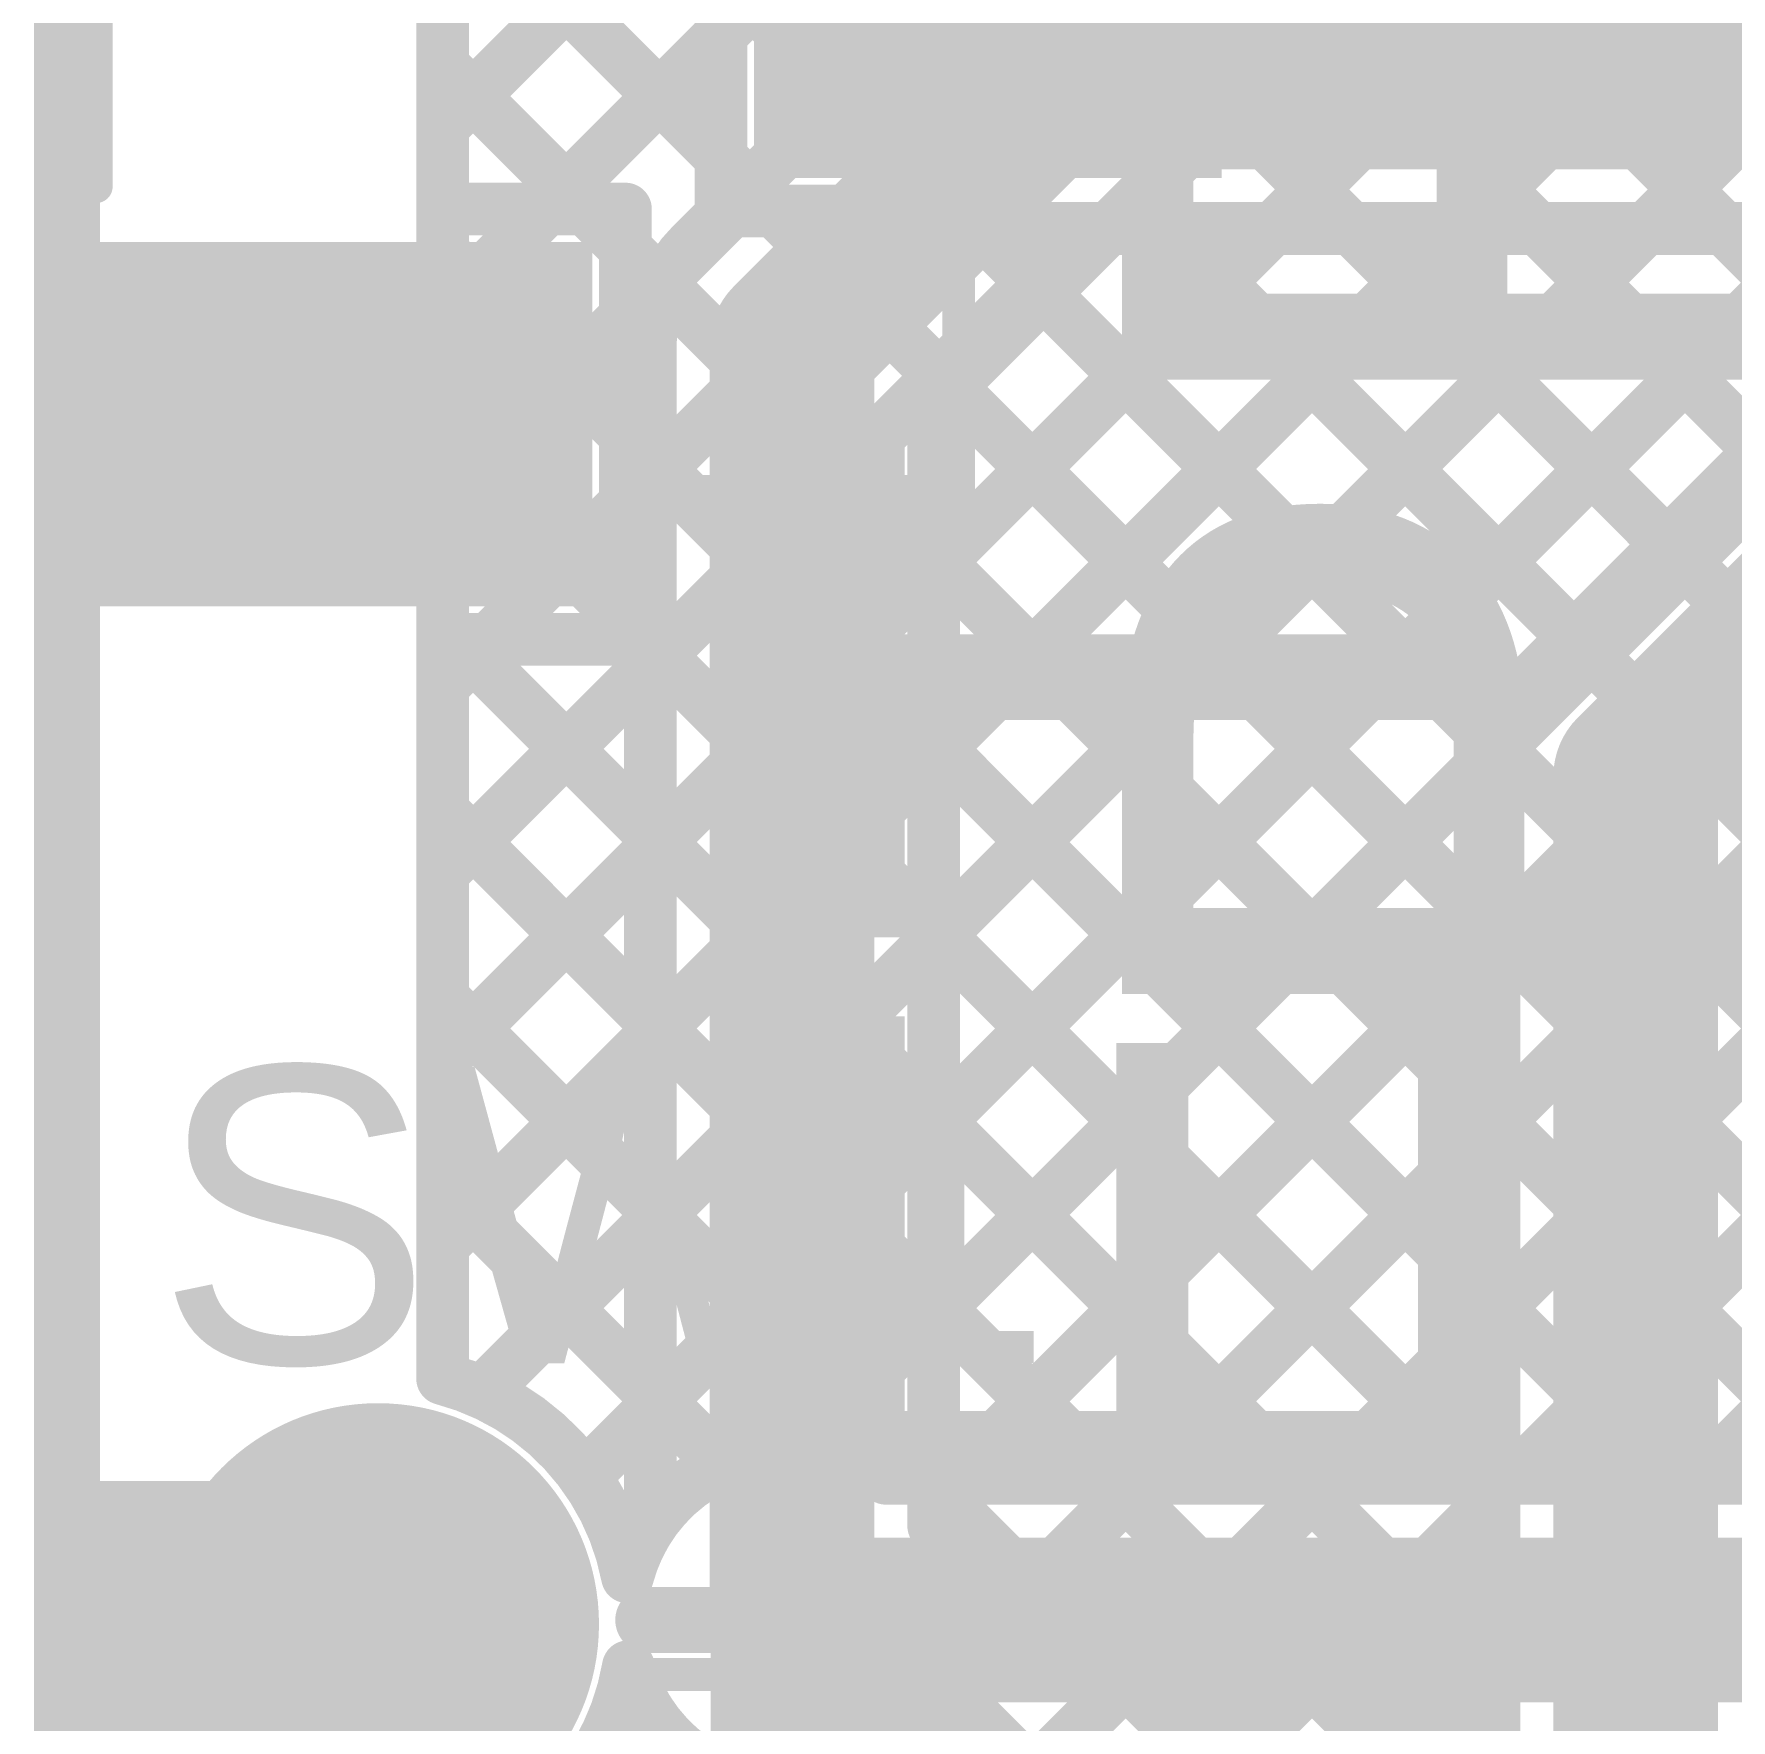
# Model space of a CAD drawing. Header units: millimetres. Extents: x -0.08 to 7.12, y -0.08 to 3.98.
# Drawn here: x -0.084 to 0.1735, y 2.6708 to 2.9266 of the extents above; entities that cross this region are included whole.
import ezdxf

# ---------------------------------------------------------------- set-up
doc = ezdxf.new("R2010")
doc.units = ezdxf.units.MM
doc.header["$MEASUREMENT"] = 0
for name, color, linetype in [('BottomLayer', 5, 'Continuous'), ('BottomSolder', 6, 'Continuous'), ('Mechanical2', 216, 'Continuous'), ('MultiLayer', 9, 'Continuous'), ('PadHoleLayer', 156, 'Continuous'), ('TopLayer', 1, 'Continuous'), ('TopOverlay', 2, 'Continuous'), ('TopPaste', 8, 'Continuous'), ('TopSolder', 216, 'Continuous'), ('ViaHoleLayer', 16, 'Continuous')]:
    doc.layers.add(name, color=color, linetype=linetype)
doc.styles.add('Arial', font='', dxfattribs={"height": 0.2})
doc.styles.get('Arial').set_extended_font_data('Arial')

# ---------------------------------------------------------------- blocks, each defined once
blk = doc.blocks.new('VOLTLINK_TARGET_20')
at = {"layer": 'TopLayer'}
for points in [[(-0.17323, 0.08514), (-0.12598, 0.08514), (-0.12598, 0.01427), (-0.17323, 0.01427)], [(0.12598, 0.08514), (0.17323, 0.08514), (0.17323, 0.01427), (0.12598, 0.01427)], [(-0.10827, -0.01821), (-0.08858, -0.01821), (-0.08858, -0.0812), (-0.10827, -0.0812)], [(-0.0689, -0.01821), (-0.04921, -0.01821), (-0.04921, -0.0812), (-0.0689, -0.0812)], [(-0.02953, -0.01821), (-0.00984, -0.01821), (-0.00984, -0.0812), (-0.02953, -0.0812)], [(0.00984, -0.01821), (0.02953, -0.01821), (0.02953, -0.0812), (0.00984, -0.0812)], [(0.04921, -0.01821), (0.0689, -0.01821), (0.0689, -0.0812), (0.04921, -0.0812)], [(0.08858, -0.01821), (0.10827, -0.01821), (0.10827, -0.0812), (0.08858, -0.0812)]]:
    blk.add_hatch(color=1, dxfattribs=at).paths.add_polyline_path(points)
at = {"layer": 'TopPaste'}
for points in [[(-0.17323, 0.08514), (-0.12598, 0.08514), (-0.12598, 0.01427), (-0.17323, 0.01427)], [(0.12598, 0.08514), (0.17323, 0.08514), (0.17323, 0.01427), (0.12598, 0.01427)], [(-0.10827, -0.01821), (-0.08858, -0.01821), (-0.08858, -0.0812), (-0.10827, -0.0812)], [(-0.0689, -0.01821), (-0.04921, -0.01821), (-0.04921, -0.0812), (-0.0689, -0.0812)], [(-0.02953, -0.01821), (-0.00984, -0.01821), (-0.00984, -0.0812), (-0.02953, -0.0812)], [(0.00984, -0.01821), (0.02953, -0.01821), (0.02953, -0.0812), (0.00984, -0.0812)], [(0.04921, -0.01821), (0.0689, -0.01821), (0.0689, -0.0812), (0.04921, -0.0812)], [(0.08858, -0.01821), (0.10827, -0.01821), (0.10827, -0.0812), (0.08858, -0.0812)]]:
    blk.add_hatch(color=8, dxfattribs=at).paths.add_polyline_path(points)
at = {"layer": 'TopSolder'}
for points in [[(-0.17723, 0.08914), (-0.12198, 0.08914), (-0.12198, 0.01027), (-0.17723, 0.01027)], [(0.12198, 0.08914), (0.17723, 0.08914), (0.17723, 0.01027), (0.12198, 0.01027)], [(-0.11227, -0.01421), (-0.08458, -0.01421), (-0.08458, -0.0852), (-0.11227, -0.0852)], [(-0.0729, -0.01421), (-0.04521, -0.01421), (-0.04521, -0.0852), (-0.0729, -0.0852)], [(-0.03353, -0.01421), (-0.00584, -0.01421), (-0.00584, -0.0852), (-0.03353, -0.0852)], [(0.00584, -0.01421), (0.03353, -0.01421), (0.03353, -0.0852), (0.00584, -0.0852)], [(0.04521, -0.01421), (0.0729, -0.01421), (0.0729, -0.0852), (0.04521, -0.0852)], [(0.08458, -0.01421), (0.11227, -0.01421), (0.11227, -0.0852), (0.08458, -0.0852)]]:
    blk.add_hatch(color=216, dxfattribs=at).paths.add_polyline_path(points)
at = {"layer": 'TopOverlay', "const_width": 0.005}
for points in [[(-0.11356, 0.08556), (0.11544, 0.08556)], [(-0.15981, -0.00474), (-0.15981, -0.04528)], [(0.15981, -0.00474), (0.15981, -0.04528)], [(-0.15981, -0.04528), (-0.12128, -0.04528)], [(0.12128, -0.04528), (0.15981, -0.04528)], [(-0.124, -0.056), (-0.119, -0.061)], [(-0.124, -0.056), (-0.124, -0.066)], [(-0.119, -0.061), (-0.124, -0.066)]]:
    blk.add_lwpolyline(points, dxfattribs=at)
at = {"layer": 'TopOverlay', "const_width": 0.0025}
for points in [[(-0.11481, 0.08556, 1), (-0.11231, 0.08556, 1)], [(0.11419, 0.08556, 1), (0.11669, 0.08556, 1)], [(-0.16106, -0.00474, 1), (-0.15856, -0.00474, 1)], [(0.15856, -0.00474, 1), (0.16106, -0.00474, 1)], [(-0.16106, -0.04528, 1), (-0.15856, -0.04528, 1)], [(-0.16106, -0.04528, 1), (-0.15856, -0.04528, 1)], [(-0.12253, -0.04528, 1), (-0.12003, -0.04528, 1)], [(0.12003, -0.04528, 1), (0.12253, -0.04528, 1)], [(0.15856, -0.04528, 1), (0.16106, -0.04528, 1)], [(0.15856, -0.04528, 1), (0.16106, -0.04528, 1)], [(-0.12525, -0.056, 1), (-0.12275, -0.056, 1)], [(-0.12525, -0.056, 1), (-0.12275, -0.056, 1)], [(-0.12025, -0.061, 1), (-0.11775, -0.061, 1)], [(-0.12025, -0.061, 1), (-0.11775, -0.061, 1)], [(-0.12525, -0.066, 1), (-0.12275, -0.066, 1)], [(-0.12525, -0.066, 1), (-0.12275, -0.066, 1)]]:
    blk.add_lwpolyline(points, format="xyb", close=True, dxfattribs=at)
blk = doc.blocks.new('YTS_B003_2A_40')
at = {"layer": 'BottomLayer'}
h = blk.add_hatch(color=5, dxfattribs=at)
edge = h.paths.add_edge_path()
edge.add_arc((-0.14764, 0.0187), 0.02953, 0, 360)
h = blk.add_hatch(color=5, dxfattribs=at)
edge = h.paths.add_edge_path()
edge.add_arc((0.14764, 0.0187), 0.02953, 0, 360)
at = {"layer": 'BottomSolder'}
h = blk.add_hatch(color=6, dxfattribs=at)
edge = h.paths.add_edge_path()
edge.add_arc((-0.14764, 0.0187), 0.03353, 0, 360)
h = blk.add_hatch(color=6, dxfattribs=at)
edge = h.paths.add_edge_path()
edge.add_arc((0.14764, 0.0187), 0.03353, 0, 360)
h = blk.add_hatch(color=6, dxfattribs=at)
edge = h.paths.add_edge_path()
edge.add_arc((-0.04528, 0.00689), 0.004, 0, 360)
h = blk.add_hatch(color=6, dxfattribs=at)
edge = h.paths.add_edge_path()
edge.add_arc((0.04528, 0.00689), 0.004, 0, 360)
at = {"layer": 'MultiLayer'}
h = blk.add_hatch(color=9, dxfattribs=at)
edge = h.paths.add_edge_path()
edge.add_arc((-0.14764, 0.0187), 0.02953, 0, 360)
h = blk.add_hatch(color=9, dxfattribs=at)
edge = h.paths.add_edge_path()
edge.add_arc((0.14764, 0.0187), 0.02953, 0, 360)
at = {"layer": 'PadHoleLayer'}
h = blk.add_hatch(color=156, dxfattribs=at)
edge = h.paths.add_edge_path()
edge.add_arc((-0.14764, 0.0187), 0.01575, 0, 360)
h = blk.add_hatch(color=156, dxfattribs=at)
edge = h.paths.add_edge_path()
edge.add_arc((0.14764, 0.0187), 0.01575, 0, 360)
h = blk.add_hatch(color=156, dxfattribs=at)
edge = h.paths.add_edge_path()
edge.add_arc((-0.04528, 0.00689), 0.01772, 0, 360)
h = blk.add_hatch(color=156, dxfattribs=at)
edge = h.paths.add_edge_path()
edge.add_arc((0.04528, 0.00689), 0.01772, 0, 360)
at = {"layer": 'TopLayer'}
for points in [[(-0.16535, 0.05807), (-0.1063, 0.05807), (-0.1063, 0.03051), (-0.16535, 0.03051)], [(0.1063, 0.05807), (0.16535, 0.05807), (0.16535, 0.03051), (0.1063, 0.03051)], [(-0.05906, -0.06791), (-0.1063, -0.06791), (-0.1063, -0.02067), (-0.05906, -0.02067)], [(0.05906, -0.02067), (0.1063, -0.02067), (0.1063, -0.06791), (0.05906, -0.06791)]]:
    blk.add_hatch(color=1, dxfattribs=at).paths.add_polyline_path(points)
h = blk.add_hatch(color=1, dxfattribs=at)
edge = h.paths.add_edge_path()
edge.add_arc((-0.14764, 0.0187), 0.02953, 0, 360)
h = blk.add_hatch(color=1, dxfattribs=at)
edge = h.paths.add_edge_path()
edge.add_arc((0.14764, 0.0187), 0.02953, 0, 360)
at = {"layer": 'TopPaste'}
for points in [[(-0.16535, 0.05807), (-0.1063, 0.05807), (-0.1063, 0.03051), (-0.16535, 0.03051)], [(0.1063, 0.05807), (0.16535, 0.05807), (0.16535, 0.03051), (0.1063, 0.03051)], [(-0.05906, -0.06791), (-0.1063, -0.06791), (-0.1063, -0.02067), (-0.05906, -0.02067)], [(0.05906, -0.02067), (0.1063, -0.02067), (0.1063, -0.06791), (0.05906, -0.06791)]]:
    blk.add_hatch(color=8, dxfattribs=at).paths.add_polyline_path(points)
at = {"layer": 'TopSolder'}
for points in [[(-0.16935, 0.06207), (-0.1023, 0.06207), (-0.1023, 0.02651), (-0.16935, 0.02651)], [(0.1023, 0.06207), (0.16935, 0.06207), (0.16935, 0.02651), (0.1023, 0.02651)], [(-0.05506, -0.07191), (-0.1103, -0.07191), (-0.1103, -0.01667), (-0.05506, -0.01667)], [(0.05506, -0.01667), (0.1103, -0.01667), (0.1103, -0.07191), (0.05506, -0.07191)]]:
    blk.add_hatch(color=216, dxfattribs=at).paths.add_polyline_path(points)
h = blk.add_hatch(color=216, dxfattribs=at)
edge = h.paths.add_edge_path()
edge.add_arc((-0.14764, 0.0187), 0.03353, 0, 360)
h = blk.add_hatch(color=216, dxfattribs=at)
edge = h.paths.add_edge_path()
edge.add_arc((0.14764, 0.0187), 0.03353, 0, 360)
h = blk.add_hatch(color=216, dxfattribs=at)
edge = h.paths.add_edge_path()
edge.add_arc((-0.04528, 0.00689), 0.004, 0, 360)
h = blk.add_hatch(color=216, dxfattribs=at)
edge = h.paths.add_edge_path()
edge.add_arc((0.04528, 0.00689), 0.004, 0, 360)
at = {"layer": 'TopOverlay'}
for points, const_width in [([(-0.145, 0.063), (0.144, 0.063)], 0.005), ([(-0.14, -0.018), (-0.14, -0.046)], 0.005), ([(0.14, -0.018), (0.14, -0.046)], 0.005), ([(-0.14, -0.046), (-0.113, -0.046)], 0.005), ([(0.113, -0.046), (0.14, -0.046)], 0.005), ([(-0.122, -0.054), (-0.116, -0.06)], 0.00787), ([(-0.122, -0.054), (-0.122, -0.066)], 0.00787), ([(-0.116, -0.06), (-0.122, -0.066)], 0.00787)]:
    blk.add_lwpolyline(points, dxfattribs=dict(at, const_width=const_width))
for points, const_width in [([(-0.14625, 0.063, 1), (-0.14375, 0.063, 1)], 0.0025), ([(0.14275, 0.063, 1), (0.14525, 0.063, 1)], 0.0025), ([(-0.14125, -0.018, 1), (-0.13875, -0.018, 1)], 0.0025), ([(0.13875, -0.018, 1), (0.14125, -0.018, 1)], 0.0025), ([(-0.14125, -0.046, 1), (-0.13875, -0.046, 1)], 0.0025), ([(-0.14125, -0.046, 1), (-0.13875, -0.046, 1)], 0.0025), ([(-0.11425, -0.046, 1), (-0.11175, -0.046, 1)], 0.0025), ([(0.11175, -0.046, 1), (0.11425, -0.046, 1)], 0.0025), ([(0.13875, -0.046, 1), (0.14125, -0.046, 1)], 0.0025), ([(0.13875, -0.046, 1), (0.14125, -0.046, 1)], 0.0025), ([(-0.12397, -0.054, 1), (-0.12003, -0.054, 1)], 0.00394), ([(-0.12397, -0.054, 1), (-0.12003, -0.054, 1)], 0.00394), ([(-0.11797, -0.06, 1), (-0.11403, -0.06, 1)], 0.00394), ([(-0.11797, -0.06, 1), (-0.11403, -0.06, 1)], 0.00394), ([(-0.12397, -0.066, 1), (-0.12003, -0.066, 1)], 0.00394), ([(-0.12397, -0.066, 1), (-0.12003, -0.066, 1)], 0.00394)]:
    blk.add_lwpolyline(points, format="xyb", close=True, dxfattribs=dict(at, const_width=const_width))

msp = doc.modelspace()

# ---------------------------------------------------------------- hatches: boundary and pattern name
at = {"layer": 'BottomLayer'}
h = msp.add_hatch(color=5, dxfattribs=at)
edge = h.paths.add_edge_path()
edge.add_arc((0.031, 2.686), 0.01181, 0, 360)
at = {"layer": 'TopLayer'}
h = msp.add_hatch(color=1, dxfattribs=at)
edge = h.paths.add_edge_path()
edge.add_arc((0.031, 2.686), 0.01181, 0, 360)
at = {"layer": 'ViaHoleLayer'}
h = msp.add_hatch(color=16, dxfattribs=at)
edge = h.paths.add_edge_path()
edge.add_arc((0.031, 2.686), 0.00591, 0, 360)

# ---------------------------------------------------------------- linework, layer by layer
at = {"layer": 'BottomLayer'}
for points, const_width in [([(-0.022, 2.91254), (0.84146, 3.776)], 0.008), ([(-0.022, 2.88426), (0.86974, 3.776)], 0.008), ([(0.0525, 2.84562), (0.98288, 3.776)], 0.008), ([(0.0525, 2.76077), (1.06773, 3.776)], 0.008), ([(0.0525, 2.81733), (1.01117, 3.776)], 0.008), ([(0.0525, 2.78905), (1.03945, 3.776)], 0.008), ([(-0.022, 2.72262), (-0.022, 3.6991)], 0.008), ([(-0.022, 2.97833), (0.03874, 2.91759)], 0.008), ([(0.031, 2.87944), (0.10951, 2.95795)], 0.025), ([(0.0158, 2.89464), (0.08421, 2.96305)], 0.008), ([(0.13484, 2.96292), (0.20617, 2.89158)], 0.008), ([(-0.022, 2.95005), (0.0246, 2.90345)], 0.008), ([(0.12874, 2.94073), (0.19203, 2.87744)], 0.008), ([(0.0525, 2.87053), (0.11461, 2.93264)], 0.008), ([(0.11158, 2.92961), (0.17789, 2.8633)], 0.008), ([(-0.022, 2.92176), (0.01143, 2.88834)], 0.008), ([(0.09743, 2.91547), (0.16375, 2.84915)], 0.008), ([(0.08329, 2.90132), (0.14961, 2.83501)], 0.008), ([(0.1438, 2.8292), (0.2158, 2.9012)], 0.008), ([(-0.022, 2.89348), (0.0095, 2.86198)], 0.008), ([(0.159, 2.814), (0.231, 2.886)], 0.025), ([(-0.022, 2.85597), (0.01262, 2.89059)], 0.008), ([(0.031, 2.686), (0.031, 2.87944)], 0.025), ([(0.06915, 2.88718), (0.13795, 2.81838)], 0.008), ([(0.0095, 2.70028), (0.0095, 2.87944)], 0.008), ([(0.05501, 2.87304), (0.1375, 2.79055)], 0.008), ([(0.0525, 2.70028), (0.0525, 2.87053)], 0.008), ([(-0.022, 2.8652), (0.0095, 2.8337)], 0.008), ([(-0.022, 2.82769), (0.0095, 2.85919)], 0.008), ([(0.0525, 2.84726), (0.1375, 2.76226)], 0.008), ([(-0.022, 2.83691), (0.0095, 2.80541)], 0.008), ([(-0.022, 2.7994), (0.0095, 2.8309)], 0.008), ([(0.159, 2.471), (0.159, 2.814)], 0.025), ([(0.0525, 2.81898), (0.1375, 2.73398)], 0.008), ([(0.0525, 2.73248), (0.13784, 2.81782)], 0.008), ([(0.1375, 2.471), (0.1375, 2.814)], 0.008), ([(-0.022, 2.80863), (0.0095, 2.77713)], 0.008), ([(-0.022, 2.77112), (0.0095, 2.80262)], 0.008), ([(0.0525, 2.7907), (0.1375, 2.7057)], 0.008), ([(0.0525, 2.7042), (0.1375, 2.7892)], 0.008), ([(-0.022, 2.78034), (0.0095, 2.74884)], 0.008), ([(-0.022, 2.74283), (0.0095, 2.77433)], 0.008), ([(0.0525, 2.76241), (0.1375, 2.67741)], 0.008), ([(0.05594, 2.67935), (0.1375, 2.76091)], 0.008), ([(-0.022, 2.75206), (0.0095, 2.72056)], 0.008), ([(-0.01604, 2.72051), (0.0095, 2.74605)], 0.008), ([(0.0525, 2.73413), (0.1375, 2.64913)], 0.008), ([(0.00241, 2.59754), (0.1375, 2.73263)], 0.008), ([(-0.00048, 2.70779), (0.0095, 2.71777)], 0.008), ([(0.0525, 2.70584), (0.1375, 2.62084)], 0.008), ([(0.00356, 2.57041), (0.1375, 2.70434)], 0.008), ([(0.00919, 2.686), (0.031, 2.686)], 0.01), ([(0.031, 2.66419), (0.031, 2.686)], 0.01), ([(0.031, 2.686), (0.05281, 2.686)], 0.01), ([(-0.0194, 2.51916), (0.1375, 2.67606)], 0.008), ([(0.05457, 2.67549), (0.1375, 2.59256)], 0.008), ([(0.00351, 2.66998), (0.1375, 2.53599)], 0.008)]:
    msp.add_lwpolyline(points, dxfattribs=dict(at, const_width=const_width))
for points, const_width in [([(0.10958, 2.92961, 1), (0.11358, 2.92961, 1)], 0.004), ([(-0.024, 2.92176, 1), (-0.02, 2.92176, 1)], 0.004), ([(0.03674, 2.91759, 1), (0.04074, 2.91759, 1)], 0.004), ([(0.09543, 2.91547, 1), (0.09943, 2.91547, 1)], 0.004), ([(-0.024, 2.91254, 1), (-0.02, 2.91254, 1)], 0.004), ([(0.0226, 2.90345, 1), (0.0266, 2.90345, 1)], 0.004), ([(0.08129, 2.90132, 1), (0.08529, 2.90132, 1)], 0.004), ([(-0.024, 2.89348, 1), (-0.02, 2.89348, 1)], 0.004), ([(0.0138, 2.89464, 1), (0.0178, 2.89464, 1)], 0.004), ([(0.0138, 2.89464, 1), (0.0178, 2.89464, 1)], 0.004), ([(0.0138, 2.89464, 1), (0.0178, 2.89464, 1)], 0.004), ([(0.01062, 2.89059, 1), (0.01462, 2.89059, 1)], 0.004), ([(0.00943, 2.88834, 1), (0.01343, 2.88834, 1)], 0.004), ([(0.02475, 2.87944, 1), (0.03725, 2.87944, 1)], 0.0125), ([(0.02475, 2.87944, 1), (0.03725, 2.87944, 1)], 0.0125), ([(0.06715, 2.88718, 1), (0.07115, 2.88718, 1)], 0.004), ([(-0.024, 2.88426, 1), (-0.02, 2.88426, 1)], 0.004), ([(0.0075, 2.87944, 1), (0.0115, 2.87944, 1)], 0.004), ([(0.0075, 2.87944, 1), (0.0115, 2.87944, 1)], 0.004), ([(0.0075, 2.87944, 1), (0.0115, 2.87944, 1)], 0.004), ([(0.05301, 2.87304, 1), (0.05701, 2.87304, 1)], 0.004), ([(0.0505, 2.87053, 1), (0.0545, 2.87053, 1)], 0.004), ([(0.0505, 2.87053, 1), (0.0545, 2.87053, 1)], 0.004), ([(-0.024, 2.8652, 1), (-0.02, 2.8652, 1)], 0.004), ([(0.0075, 2.86198, 1), (0.0115, 2.86198, 1)], 0.004), ([(0.0075, 2.85919, 1), (0.0115, 2.85919, 1)], 0.004), ([(-0.024, 2.85597, 1), (-0.02, 2.85597, 1)], 0.004), ([(0.16175, 2.84915, 1), (0.16575, 2.84915, 1)], 0.004), ([(0.0505, 2.84726, 1), (0.0545, 2.84726, 1)], 0.004), ([(0.0505, 2.84562, 1), (0.0545, 2.84562, 1)], 0.004), ([(-0.024, 2.83691, 1), (-0.02, 2.83691, 1)], 0.004), ([(0.0075, 2.8337, 1), (0.0115, 2.8337, 1)], 0.004), ([(0.14761, 2.83501, 1), (0.15161, 2.83501, 1)], 0.004), ([(0.0075, 2.8309, 1), (0.0115, 2.8309, 1)], 0.004), ([(0.1418, 2.8292, 1), (0.1458, 2.8292, 1)], 0.004), ([(0.1418, 2.8292, 1), (0.1458, 2.8292, 1)], 0.004), ([(0.1418, 2.8292, 1), (0.1458, 2.8292, 1)], 0.004), ([(-0.024, 2.82769, 1), (-0.02, 2.82769, 1)], 0.004), ([(0.15275, 2.814, 1), (0.16525, 2.814, 1)], 0.0125), ([(0.15275, 2.814, 1), (0.16525, 2.814, 1)], 0.0125), ([(0.0505, 2.81898, 1), (0.0545, 2.81898, 1)], 0.004), ([(0.13584, 2.81782, 1), (0.13984, 2.81782, 1)], 0.004), ([(0.13595, 2.81838, 1), (0.13995, 2.81838, 1)], 0.004), ([(0.0505, 2.81733, 1), (0.0545, 2.81733, 1)], 0.004), ([(0.1355, 2.814, 1), (0.1395, 2.814, 1)], 0.004), ([(0.1355, 2.814, 1), (0.1395, 2.814, 1)], 0.004), ([(0.1355, 2.814, 1), (0.1395, 2.814, 1)], 0.004), ([(-0.024, 2.80863, 1), (-0.02, 2.80863, 1)], 0.004), ([(0.0075, 2.80541, 1), (0.0115, 2.80541, 1)], 0.004), ([(0.0075, 2.80262, 1), (0.0115, 2.80262, 1)], 0.004), ([(-0.024, 2.7994, 1), (-0.02, 2.7994, 1)], 0.004), ([(0.0505, 2.7907, 1), (0.0545, 2.7907, 1)], 0.004), ([(0.1355, 2.79055, 1), (0.1395, 2.79055, 1)], 0.004), ([(0.0505, 2.78905, 1), (0.0545, 2.78905, 1)], 0.004), ([(0.1355, 2.7892, 1), (0.1395, 2.7892, 1)], 0.004), ([(-0.024, 2.78034, 1), (-0.02, 2.78034, 1)], 0.004), ([(0.0075, 2.77713, 1), (0.0115, 2.77713, 1)], 0.004), ([(0.0075, 2.77433, 1), (0.0115, 2.77433, 1)], 0.004), ([(-0.024, 2.77112, 1), (-0.02, 2.77112, 1)], 0.004), ([(0.0505, 2.76241, 1), (0.0545, 2.76241, 1)], 0.004), ([(0.1355, 2.76226, 1), (0.1395, 2.76226, 1)], 0.004), ([(0.0505, 2.76077, 1), (0.0545, 2.76077, 1)], 0.004), ([(0.1355, 2.76091, 1), (0.1395, 2.76091, 1)], 0.004), ([(-0.024, 2.75206, 1), (-0.02, 2.75206, 1)], 0.004), ([(0.0075, 2.74884, 1), (0.0115, 2.74884, 1)], 0.004), ([(0.0075, 2.74605, 1), (0.0115, 2.74605, 1)], 0.004), ([(-0.024, 2.74283, 1), (-0.02, 2.74283, 1)], 0.004), ([(0.0505, 2.73413, 1), (0.0545, 2.73413, 1)], 0.004), ([(0.1355, 2.73398, 1), (0.1395, 2.73398, 1)], 0.004), ([(0.0505, 2.73248, 1), (0.0545, 2.73248, 1)], 0.004), ([(0.1355, 2.73263, 1), (0.1395, 2.73263, 1)], 0.004), ([(-0.024, 2.72262, 1), (-0.02, 2.72262, 1)], 0.004), ([(-0.024, 2.72262, 1), (-0.02, 2.72262, 1)], 0.004), ([(-0.01804, 2.72051, 1), (-0.01404, 2.72051, 1)], 0.004), ([(0.0075, 2.72056, 1), (0.0115, 2.72056, 1)], 0.004), ([(0.0075, 2.71777, 1), (0.0115, 2.71777, 1)], 0.004), ([(-0.00248, 2.70779, 1), (0.00152, 2.70779, 1)], 0.004), ([(0.0505, 2.70584, 1), (0.0545, 2.70584, 1)], 0.004), ([(0.1355, 2.7057, 1), (0.1395, 2.7057, 1)], 0.004), ([(0.0505, 2.7042, 1), (0.0545, 2.7042, 1)], 0.004), ([(0.1355, 2.70434, 1), (0.1395, 2.70434, 1)], 0.004), ([(0.0075, 2.70028, 1), (0.0115, 2.70028, 1)], 0.004), ([(0.0075, 2.70028, 1), (0.0115, 2.70028, 1)], 0.004), ([(0.0505, 2.70028, 1), (0.0545, 2.70028, 1)], 0.004), ([(0.0505, 2.70028, 1), (0.0545, 2.70028, 1)], 0.004), ([(0.02475, 2.686, 1), (0.03725, 2.686, 1)], 0.0125), ([(0.00404, 2.69256, 1), (0.00804, 2.69256, 1)], 0.004), ([(0.00404, 2.69256, 1), (0.00804, 2.69256, 1)], 0.004), ([(0.00669, 2.686, 1), (0.01169, 2.686, 1)], 0.005), ([(0.0285, 2.686, 1), (0.0335, 2.686, 1)], 0.005), ([(0.0285, 2.686, 1), (0.0335, 2.686, 1)], 0.005), ([(0.0285, 2.686, 1), (0.0335, 2.686, 1)], 0.005), ([(0.05031, 2.686, 1), (0.05531, 2.686, 1)], 0.005), ([(0.05481, 2.686, 1), (0.05881, 2.686, 1)], 0.004), ([(0.05481, 2.686, 1), (0.05881, 2.686, 1)], 0.004), ([(0.00418, 2.67893, 1), (0.00818, 2.67893, 1)], 0.004), ([(0.00418, 2.67893, 1), (0.00818, 2.67893, 1)], 0.004), ([(0.05394, 2.67935, 1), (0.05794, 2.67935, 1)], 0.004), ([(0.1355, 2.67741, 1), (0.1395, 2.67741, 1)], 0.004), ([(0.05257, 2.67549, 1), (0.05657, 2.67549, 1)], 0.004), ([(0.1355, 2.67606, 1), (0.1395, 2.67606, 1)], 0.004), ([(0.00151, 2.66998, 1), (0.00551, 2.66998, 1)], 0.004)]:
    msp.add_lwpolyline(points, format="xyb", close=True, dxfattribs=dict(at, const_width=const_width))
at = {"layer": 'BottomLayer', "const_width": 0.008}
for points in [[(0.0095, 2.87944, -0.198912), (0.0158, 2.89464)], [(0.0095, 2.87944, -0.198912), (0.0158, 2.89464)], [(0.1375, 2.814, -0.198912), (0.1438, 2.8292)], [(0.1375, 2.814, -0.198912), (0.1438, 2.8292)], [(-0.022, 2.72262, -0.288985), (0.00604, 2.69256)], [(0.00604, 2.69256, -0.082486), (0.0095, 2.70028)], [(0.0525, 2.70028, -0.147641), (0.05681, 2.686)], [(0.05681, 2.686, -0.870083), (0.00618, 2.67893)], [(0.00618, 2.67893, -0.294494), (-0.022, 2.6481)]]:
    msp.add_lwpolyline(points, format="xyb", dxfattribs=at)
at = {"layer": 'Mechanical2', "const_width": 0.01}
msp.add_lwpolyline([(-0.079, 3.832), (-0.079, -0.079)], dxfattribs=at)
at = {"layer": 'TopLayer'}
for points, const_width in [([(-0.022, 2.90002), (-0.022, 3.13398)], 0.008), ([(-0.022, 2.95005), (0.02021, 2.90784)], 0.008), ([(-0.022, 2.91254), (0.01521, 2.94975)], 0.008), ([(0.02021, 2.89973), (0.02021, 2.9341)], 0.008), ([(-0.00624, 2.90002), (0.02021, 2.92646)], 0.008), ([(0.0607, 2.91857), (0.42843, 2.91857)], 0.025), ([(-0.022, 2.92176), (-0.00025, 2.90002)], 0.008), ([(-0.022, 2.90002), (0.00573, 2.90002)], 0.008), ([(0.00573, 2.83477), (0.00573, 2.90002)], 0.008), ([(0.00573, 2.8837), (0.02176, 2.89973)], 0.008), ([(0.00573, 2.85542), (0.05004, 2.89973)], 0.008), ([(0.02021, 2.89973), (0.05035, 2.89973)], 0.008), ([(0.02832, 2.89973), (0.22055, 2.7075)], 0.008), ([(-0.022, 2.77112), (0.10396, 2.89707)], 0.008), ([(-0.022, 2.74283), (0.13224, 2.89707)], 0.008), ([(-0.022, 2.7994), (0.07567, 2.89707)], 0.008), ([(-0.01604, 2.72051), (0.16052, 2.89707)], 0.008), ([(-0.00048, 2.70779), (0.18881, 2.89707)], 0.008), ([(0.03182, 2.7118), (0.21709, 2.89707)], 0.008), ([(0.0558, 2.7075), (0.24538, 2.89707)], 0.008), ([(0.05921, 2.89713), (0.24883, 2.7075)], 0.008), ([(0.0607, 2.89707), (0.374, 2.89707)], 0.008), ([(0.08409, 2.7075), (0.27366, 2.89707)], 0.008), ([(0.08754, 2.89707), (0.27712, 2.7075)], 0.008), ([(0.11237, 2.7075), (0.30195, 2.89707)], 0.008), ([(0.11583, 2.89707), (0.3054, 2.7075)], 0.008), ([(0.14066, 2.7075), (0.33023, 2.89707)], 0.008), ([(0.14411, 2.89707), (0.33369, 2.7075)], 0.008), ([(0.16894, 2.7075), (0.35851, 2.89707)], 0.008), ([(0.17239, 2.89707), (0.36197, 2.7075)], 0.008), ([(0.00573, 2.89404), (0.19226, 2.7075)], 0.008), ([(0.00573, 2.86575), (0.16398, 2.7075)], 0.008), ([(0.00573, 2.83747), (0.1357, 2.7075)], 0.008), ([(-0.022, 2.82769), (-0.01492, 2.83477)], 0.008), ([(-0.022, 2.72262), (-0.022, 2.83477)], 0.008), ([(-0.022, 2.83477), (0.00573, 2.83477)], 0.008), ([(-0.01986, 2.83477), (0.10741, 2.7075)], 0.008), ([(-0.022, 2.80863), (0.07913, 2.7075)], 0.008), ([(-0.022, 2.78034), (0.05084, 2.7075)], 0.008), ([(-0.022, 2.75206), (0.02049, 2.70957)], 0.008), ([(0.031, 2.686), (0.031, 2.70781)], 0.01), ([(0.04528, 2.7075), (0.37, 2.7075)], 0.008), ([(0.031, 2.686), (0.412, 2.686)], 0.025), ([(0.03118, 2.6204), (0.03118, 2.68582)], 0.025), ([(0.00919, 2.686), (0.031, 2.686)], 0.01), ([(0.00968, 2.65802), (0.00968, 2.67145)], 0.008), ([(0.00351, 2.66998), (0.00968, 2.66381)], 0.008)]:
    msp.add_lwpolyline(points, dxfattribs=dict(at, const_width=const_width))
for points, const_width in [([(0.01821, 2.92646, 1), (0.02221, 2.92646, 1)], 0.004), ([(0.05445, 2.91857, 1), (0.06695, 2.91857, 1)], 0.0125), ([(-0.024, 2.92176, 1), (-0.02, 2.92176, 1)], 0.004), ([(-0.024, 2.91254, 1), (-0.02, 2.91254, 1)], 0.004), ([(0.01821, 2.90784, 1), (0.02221, 2.90784, 1)], 0.004), ([(-0.024, 2.90002, 1), (-0.02, 2.90002, 1)], 0.004), ([(-0.024, 2.90002, 1), (-0.02, 2.90002, 1)], 0.004), ([(-0.00824, 2.90002, 1), (-0.00424, 2.90002, 1)], 0.004), ([(-0.00225, 2.90002, 1), (0.00175, 2.90002, 1)], 0.004), ([(0.00373, 2.90002, 1), (0.00773, 2.90002, 1)], 0.004), ([(0.00373, 2.90002, 1), (0.00773, 2.90002, 1)], 0.004), ([(0.01821, 2.89973, 1), (0.02221, 2.89973, 1)], 0.004), ([(0.01821, 2.89973, 1), (0.02221, 2.89973, 1)], 0.004), ([(0.01976, 2.89973, 1), (0.02376, 2.89973, 1)], 0.004), ([(0.02632, 2.89973, 1), (0.03032, 2.89973, 1)], 0.004), ([(0.04804, 2.89973, 1), (0.05204, 2.89973, 1)], 0.004), ([(0.04835, 2.89973, 1), (0.05235, 2.89973, 1)], 0.004), ([(0.04835, 2.89973, 1), (0.05235, 2.89973, 1)], 0.004), ([(0.05721, 2.89713, 1), (0.06121, 2.89713, 1)], 0.004), ([(0.0587, 2.89707, 1), (0.0627, 2.89707, 1)], 0.004), ([(0.0587, 2.89707, 1), (0.0627, 2.89707, 1)], 0.004), ([(0.07367, 2.89707, 1), (0.07767, 2.89707, 1)], 0.004), ([(0.08554, 2.89707, 1), (0.08954, 2.89707, 1)], 0.004), ([(0.10196, 2.89707, 1), (0.10596, 2.89707, 1)], 0.004), ([(0.11383, 2.89707, 1), (0.11783, 2.89707, 1)], 0.004), ([(0.13024, 2.89707, 1), (0.13424, 2.89707, 1)], 0.004), ([(0.14211, 2.89707, 1), (0.14611, 2.89707, 1)], 0.004), ([(0.15852, 2.89707, 1), (0.16252, 2.89707, 1)], 0.004), ([(0.17039, 2.89707, 1), (0.17439, 2.89707, 1)], 0.004), ([(0.00373, 2.89404, 1), (0.00773, 2.89404, 1)], 0.004), ([(0.00373, 2.8837, 1), (0.00773, 2.8837, 1)], 0.004), ([(0.00373, 2.86575, 1), (0.00773, 2.86575, 1)], 0.004), ([(0.00373, 2.85542, 1), (0.00773, 2.85542, 1)], 0.004), ([(0.00373, 2.83747, 1), (0.00773, 2.83747, 1)], 0.004), ([(-0.024, 2.83477, 1), (-0.02, 2.83477, 1)], 0.004), ([(-0.024, 2.83477, 1), (-0.02, 2.83477, 1)], 0.004), ([(-0.02186, 2.83477, 1), (-0.01786, 2.83477, 1)], 0.004), ([(-0.01692, 2.83477, 1), (-0.01292, 2.83477, 1)], 0.004), ([(0.00373, 2.83477, 1), (0.00773, 2.83477, 1)], 0.004), ([(0.00373, 2.83477, 1), (0.00773, 2.83477, 1)], 0.004), ([(-0.024, 2.82769, 1), (-0.02, 2.82769, 1)], 0.004), ([(-0.024, 2.80863, 1), (-0.02, 2.80863, 1)], 0.004), ([(-0.024, 2.7994, 1), (-0.02, 2.7994, 1)], 0.004), ([(-0.024, 2.78034, 1), (-0.02, 2.78034, 1)], 0.004), ([(-0.024, 2.77112, 1), (-0.02, 2.77112, 1)], 0.004), ([(-0.024, 2.75206, 1), (-0.02, 2.75206, 1)], 0.004), ([(-0.024, 2.74283, 1), (-0.02, 2.74283, 1)], 0.004), ([(-0.024, 2.72262, 1), (-0.02, 2.72262, 1)], 0.004), ([(-0.024, 2.72262, 1), (-0.02, 2.72262, 1)], 0.004), ([(-0.01804, 2.72051, 1), (-0.01404, 2.72051, 1)], 0.004), ([(0.02982, 2.7118, 1), (0.03382, 2.7118, 1)], 0.004), ([(-0.00248, 2.70779, 1), (0.00152, 2.70779, 1)], 0.004), ([(0.01849, 2.70957, 1), (0.02249, 2.70957, 1)], 0.004), ([(0.0285, 2.70781, 1), (0.0335, 2.70781, 1)], 0.005), ([(0.04328, 2.7075, 1), (0.04728, 2.7075, 1)], 0.004), ([(0.04328, 2.7075, 1), (0.04728, 2.7075, 1)], 0.004), ([(0.04884, 2.7075, 1), (0.05284, 2.7075, 1)], 0.004), ([(0.0538, 2.7075, 1), (0.0578, 2.7075, 1)], 0.004), ([(0.07713, 2.7075, 1), (0.08113, 2.7075, 1)], 0.004), ([(0.08209, 2.7075, 1), (0.08609, 2.7075, 1)], 0.004), ([(0.10541, 2.7075, 1), (0.10941, 2.7075, 1)], 0.004), ([(0.11037, 2.7075, 1), (0.11437, 2.7075, 1)], 0.004), ([(0.1337, 2.7075, 1), (0.1377, 2.7075, 1)], 0.004), ([(0.13866, 2.7075, 1), (0.14266, 2.7075, 1)], 0.004), ([(0.16198, 2.7075, 1), (0.16598, 2.7075, 1)], 0.004), ([(0.16694, 2.7075, 1), (0.17094, 2.7075, 1)], 0.004), ([(0.02475, 2.686, 1), (0.03725, 2.686, 1)], 0.0125), ([(0.02493, 2.68582, 1), (0.03743, 2.68582, 1)], 0.0125), ([(0.00404, 2.69256, 1), (0.00804, 2.69256, 1)], 0.004), ([(0.00404, 2.69256, 1), (0.00804, 2.69256, 1)], 0.004), ([(0.00669, 2.686, 1), (0.01169, 2.686, 1)], 0.005), ([(0.0285, 2.686, 1), (0.0335, 2.686, 1)], 0.005), ([(0.0285, 2.686, 1), (0.0335, 2.686, 1)], 0.005), ([(0.00418, 2.67893, 1), (0.00818, 2.67893, 1)], 0.004), ([(0.00418, 2.67893, 1), (0.00818, 2.67893, 1)], 0.004), ([(0.00768, 2.67145, 1), (0.01168, 2.67145, 1)], 0.004), ([(0.00768, 2.67145, 1), (0.01168, 2.67145, 1)], 0.004), ([(0.00151, 2.66998, 1), (0.00551, 2.66998, 1)], 0.004)]:
    msp.add_lwpolyline(points, format="xyb", close=True, dxfattribs=dict(at, const_width=const_width))
at = {"layer": 'TopLayer', "const_width": 0.008}
for points in [[(0.0607, 2.89707, -0.126283), (0.05035, 2.89973)], [(-0.022, 2.72262, -0.288985), (0.00604, 2.69256)], [(0.00604, 2.69256, -0.51427), (0.04528, 2.7075)], [(0.00618, 2.67893, -0.156557), (-0.00466, 2.65802)], [(0.00968, 2.67145, -0.080536), (0.00618, 2.67893)]]:
    msp.add_lwpolyline(points, format="xyb", dxfattribs=at)

# ---------------------------------------------------------------- block references
at = {"rotation": 90}
for name, p in [('VOLTLINK_TARGET_20', (0.011, 3.017)), ('YTS_B003_2A_40', (-0.01311, 2.53772))]:
    msp.add_blockref(name, p, dxfattribs=at)

# ---------------------------------------------------------------- texts
at = {"layer": 'TopOverlay', "style": 'Arial'}
for s, p in [('PROGRAM.', (0.18104, 2.76952)), ('RESET', (0.13704, 2.40602))]:
    msp.add_text(s, height=0.1, rotation=90, dxfattribs=at).set_placement(p)
msp.add_text('SW1', height=0.045, dxfattribs=at).set_placement((-0.06548, 2.72496))

doc.saveas('drawing.dxf')
